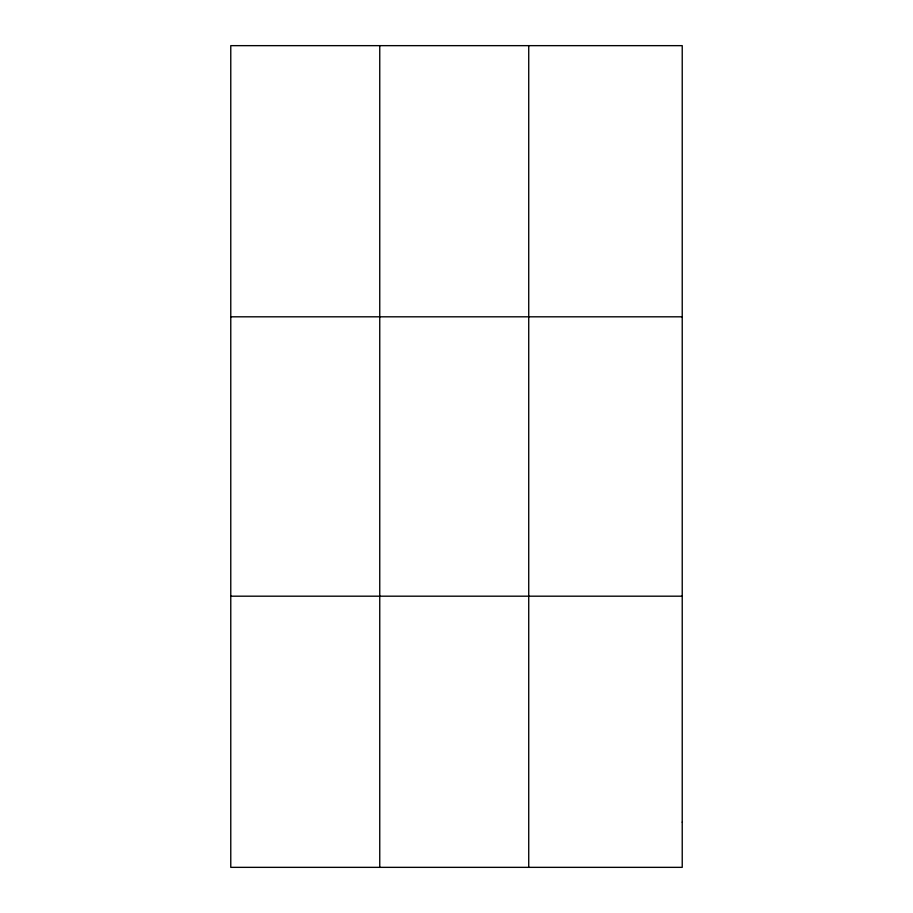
<?xml version="1.0" encoding="UTF-8"?>
<svg xmlns="http://www.w3.org/2000/svg" width="913" height="913" viewBox="0 0 913 913"><rect width="100%" height="100%" fill="white"/><g stroke="black" fill="none" stroke-linecap="round" stroke-linejoin="round"><path stroke-width="1.37" d="M379.751 867.35L379.751 45.65M528.73 867.35L528.73 45.65M230.772 316.811L682.228 316.811M230.772 596.189L682.228 596.189M682.228 822.157L682.228 867.35L230.772 867.35L230.772 45.65L682.228 45.65L682.228 822.157"/></g></svg>
